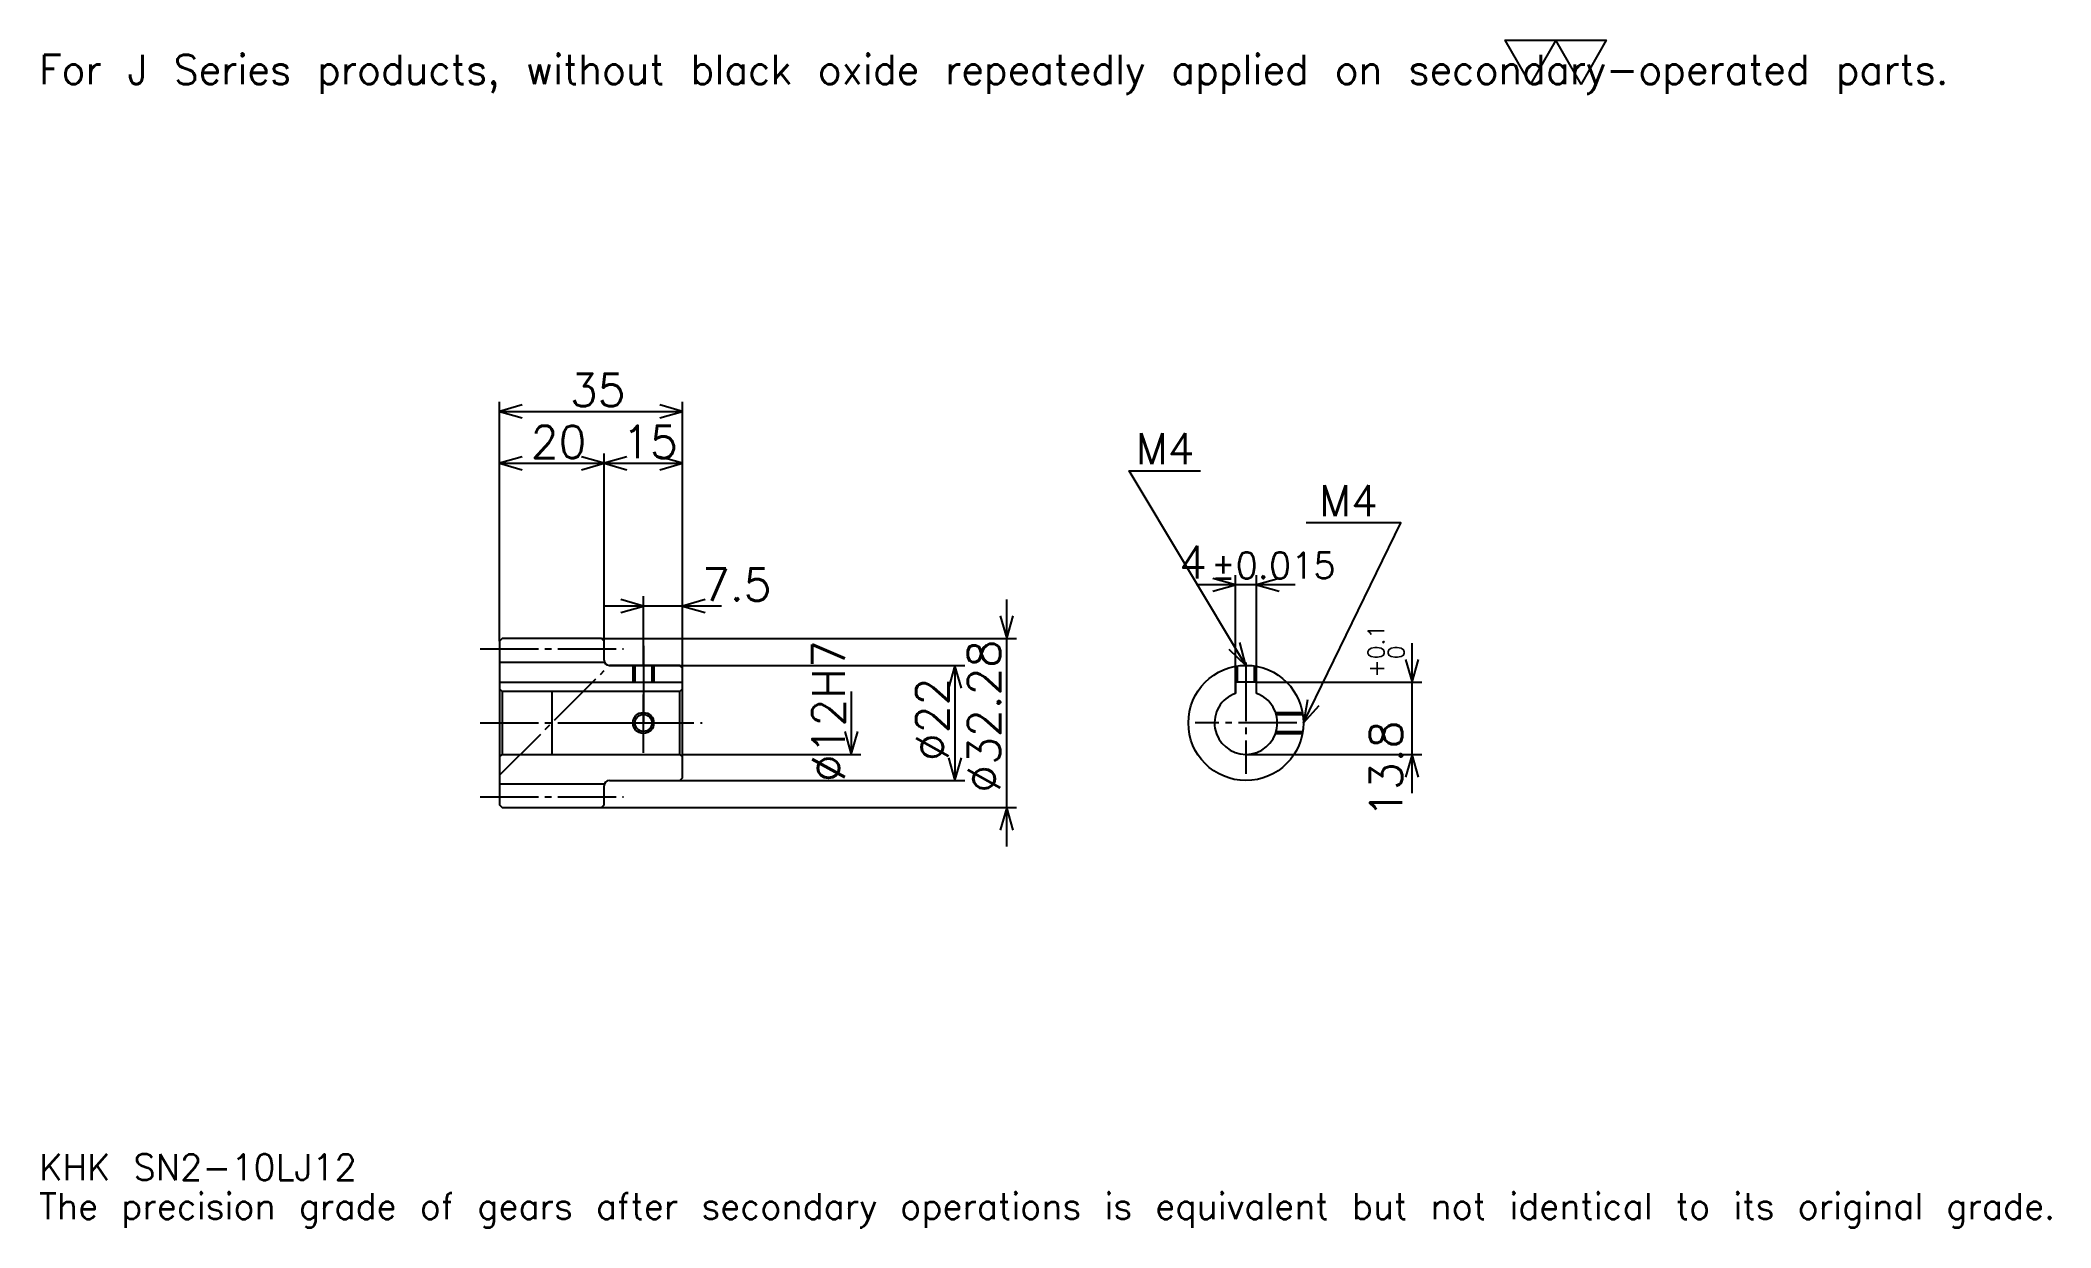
# Model space of a CAD drawing. Extents: x 13 to 397, y 5 to 231.
import ezdxf

# ---------------------------------------------------------------- set-up
doc = ezdxf.new("R2010")
doc.units = 0
doc.linetypes.add('DASHDOT', pattern=[14.869564, 11.152174, -1.23913, 1.23913, -1.23913])
doc.layers.get('0').update_dxf_attribs({"linetype": 'CONTINUOUS'})
doc.layers.add('DASHDOT', color=6, linetype='DASHDOT')
doc.styles.add('KANJI', font='TXT', dxfattribs={"bigfont": 'BIGFONT'})

msp = doc.modelspace()

# ---------------------------------------------------------------- linework, layer by layer
at = {"color": 5}
for p, q in [((100.369568, 117.131264), (100.369568, 162.359528)), ((135.369568, 117.131264), (135.369568, 162.359528)), ((100.369568, 160.500824), (135.369568, 160.500824)), ((100.369568, 150.587784), (120.369568, 150.587784)), ((120.369568, 117.131264), (120.369568, 152.446472)), ((120.369568, 150.587784), (135.369568, 150.587784)), ((252.456528, 127.376083), (233.58696, 127.376083)), ((241.021744, 108.789131), (241.021744, 129.234772)), ((245.021744, 108.789131), (245.021744, 129.234772)), ((142.804352, 123.32692), (120.434784, 123.32692)), ((127.869568, 117.131264), (127.869568, 125.185608)), ((197.32608, 77.412209), (197.32608, 124.566048)), ((100.369568, 116.631264), (100.369568, 117.131264)), ((119.869568, 117.131264), (135.369568, 117.131264)), ((120.369568, 116.631264), (120.369568, 117.131264)), ((127.869568, 111.989128), (127.869568, 117.131264)), ((127.869568, 111.989128), (127.869568, 117.131264)), ((135.369568, 117.131264), (199.184784, 117.131264)), ((135.369568, 111.489128), (135.369568, 117.131264)), ((274.760864, 87.554344), (274.760864, 116.223907)), ((121.369568, 111.989128), (135.369568, 111.989128)), ((135.369568, 111.989128), (189.271744, 111.989128)), ((187.413055, 111.989128), (187.413055, 89.989128)), ((245.021744, 108.789131), (276.619568, 108.789131)), ((167.58696, 106.989128), (167.58696, 94.989128)), ((135.369568, 94.989128), (169.445648, 94.989128)), ((243.021744, 94.989128), (276.619568, 94.989128)), ((121.369568, 89.989128), (135.369568, 89.989128)), ((135.369568, 89.989128), (189.271744, 89.989128)), ((119.869568, 84.846992), (135.369568, 84.846992)), ((135.369568, 84.846992), (199.184784, 84.846992))]:
    msp.add_line(p, q, dxfattribs=at)
at = {"color": 4}
for p, q in [((100.369568, 112.631264), (120.369568, 112.631264)), ((100.369568, 108.789131), (135.369568, 108.789131)), ((100.869568, 106.989128), (100.869568, 94.989128)), ((134.869568, 106.989128), (135.369568, 107.489128)), ((134.869568, 94.989128), (135.369568, 94.489128)), ((100.369568, 89.346992), (120.369568, 89.346992))]:
    msp.add_line(p, q, dxfattribs=at)
at = {"color": 7}
msp.add_line((110.369568, 107.184784), (110.369568, 94.793472), dxfattribs=at)
msp.add_lwpolyline([(297.391296, 223.043472), (292.558685, 231.419998), (311.88913, 231.419998), (307.056519, 223.043472), (302.223907, 231.419998), (297.391296, 223.043472)], dxfattribs=at)
at = {"color": 5}
for points in [[(104.706528, 161.73996), (100.369568, 160.500824), (104.706528, 159.261688)], [(131.032608, 159.261688), (135.369568, 160.500824), (131.032608, 161.73996)], [(104.706528, 151.82692), (100.369568, 150.587784), (104.706528, 149.348648)], [(116.032608, 149.348648), (120.369568, 150.587784), (116.032608, 151.82692)], [(124.706528, 151.82692), (120.369568, 150.587784), (124.706528, 149.348648)], [(131.032608, 149.348648), (135.369568, 150.587784), (131.032608, 151.82692)], [(243.021744, 111.989128), (220.717392, 149.16304), (234.347824, 149.16304)], [(254.021744, 100.989128), (272.608704, 139.25), (254.517395, 139.25)], [(236.684784, 126.136955), (241.021744, 127.376083), (236.684784, 128.615219)], [(249.358704, 128.615219), (245.021744, 127.376083), (249.358704, 126.136955)], [(123.532608, 122.087784), (127.869568, 123.32692), (123.532608, 124.566048)], [(139.706528, 124.566048), (135.369568, 123.32692), (139.706528, 122.087784)], [(196.08696, 121.468216), (197.32608, 117.131264), (198.565216, 121.468216)], [(239.727859, 115.070511), (243.021744, 111.989128), (241.852936, 116.345566)], [(188.652176, 107.652168), (187.413055, 111.989128), (186.17392, 107.652168)], [(273.521729, 113.126083), (274.760864, 108.789131), (276, 113.126083)], [(254.802261, 105.431587), (254.021744, 100.989128), (257.031403, 104.348679)], [(166.347839, 99.326088), (167.58696, 94.989128), (168.82608, 99.326088)], [(186.17392, 94.326088), (187.413055, 89.989128), (188.652176, 94.326088)], [(276, 90.652176), (274.760864, 94.989128), (273.521729, 90.652176)], [(198.565216, 80.51004), (197.32608, 84.846992), (196.08696, 80.51004)]]:
    msp.add_lwpolyline(points, dxfattribs=at)
at = {"color": 4}
for points in [[(120.369568, 112.989128), (120.369568, 116.631264), (119.869568, 117.131264), (100.869568, 117.131264), (100.369568, 116.631264), (100.369568, 94.489128)], [(121.369568, 89.989128), (134.869568, 89.989128), (135.369568, 90.489128), (135.369568, 111.489128), (134.869568, 111.989128), (121.369568, 111.989128)], [(125.869568, 111.989128), (125.869568, 108.789131)], [(126.249565, 111.989128), (126.249565, 108.789131)], [(129.489563, 111.989128), (129.489563, 108.789131)], [(129.869568, 111.989128), (129.869568, 108.789131)], [(241.021744, 106.645981), (241.021744, 111.805786)], [(241.401749, 108.789131), (241.401749, 111.869186)], [(244.641739, 108.789131), (244.641739, 111.869186)], [(245.021744, 106.645981), (245.021744, 111.805786)], [(245.021744, 106.645981), (245.021744, 108.789131), (241.021744, 108.789131), (241.021744, 106.645981)], [(100.369568, 94.489128), (100.869568, 94.989128), (134.869568, 94.989128), (134.869568, 106.989128), (100.869568, 106.989128), (100.369568, 107.489128)], [(248.678604, 102.989128), (253.838394, 102.989128)], [(248.798904, 102.609131), (253.901794, 102.609131)], [(248.678604, 98.989128), (253.838394, 98.989128)], [(248.798904, 99.369125), (253.901794, 99.369125)], [(100.369568, 94.489128), (100.369568, 85.346992), (100.869568, 84.846992), (119.869568, 84.846992), (120.369568, 85.346992), (120.369568, 88.989128)]]:
    msp.add_lwpolyline(points, dxfattribs=at)
for centre, radius in [((243.021744, 100.989128), 11), ((127.869568, 100.989128), 1.62)]:
    msp.add_circle(centre, radius, dxfattribs=at)
at = {"color": 7}
msp.add_circle((127.869568, 100.989128), 2, dxfattribs=at)
at = {"color": 4}
for centre, radius, start, end in [((121.369568, 112.989128), 1, 180, 270), ((243.021744, 100.989128), 6, 109.47122094, 70.52877906), ((121.369568, 88.989128), 1, 90, 180)]:
    msp.add_arc(centre, radius, start, end, dxfattribs=at)
at = {"layer": 'DASHDOT', "color": 7}
for p, q in [((96.652176, 115.131264), (124.08696, 115.131264)), ((127.869568, 111.989128), (127.869568, 100.989128)), ((243.021744, 112.506516), (243.021744, 91.271736)), ((100.369568, 90.989128), (120.369568, 110.989128)), ((96.652176, 100.989128), (139.08696, 100.989128)), ((252.739136, 100.989128), (233.304352, 100.989128)), ((96.652176, 86.846992), (124.08696, 86.846992))]:
    msp.add_line(p, q, dxfattribs=at)
for points in [[(127.869568, 115.70652), (127.869568, 105.071739)], [(127.869568, 95.271736), (127.869568, 106.70652)], [(122.152176, 100.989128), (133.58696, 100.989128)]]:
    msp.add_lwpolyline(points, dxfattribs=at)

# ---------------------------------------------------------------- texts
at = {"color": 7, "style": 'KANJI'}
for s, height, p in [('For J Series products, without black oxide repeatedly applied on secondary-operated parts.', 5.576087, (12.391304, 223.043472)), ('35', 6.195652, (113.842392, 161.492126)), ('20', 6.195652, (106.342392, 151.579086)), ('15', 6.195652, (123.842392, 151.579086)), ('M4', 5.947826, (221.956528, 150.402176)), ('M4', 5.947826, (256.995667, 140.489136)), ('4', 6.195652, (230.232697, 128.615219)), ('%%p0.015', 4.956522, (236.365631, 128.615219)), ('7.5', 6.195652, (139.08696, 124.318222)), ('KHK SN2-10LJ12', 4.956522, (12.391304, 13.630435)), ('The precision grade of gears after secondary operations is equivalent but not identical to its original grade.', 4.956522, (12.391304, 6.195652))]:
    msp.add_text(s, height=height, dxfattribs=at).set_placement(p)
for s, height, p in [('%%c12H7', 6.195652, (166.347839, 89.68206)), ('%%c32.28', 6.195652, (196.08696, 87.668472)), ('0.1', 3.097826, (269.432617, 113.129906)), ('0', 3.097826, (273.273926, 113.129906)), ('+', 3.097826, (269.432617, 109.660339)), ('%%c22', 6.195652, (186.17392, 93.709236)), ('13.8', 6.195652, (272.902191, 82.843109))]:
    msp.add_text(s, height=height, rotation=90, dxfattribs=at).set_placement(p)

doc.saveas('drawing.dxf')
